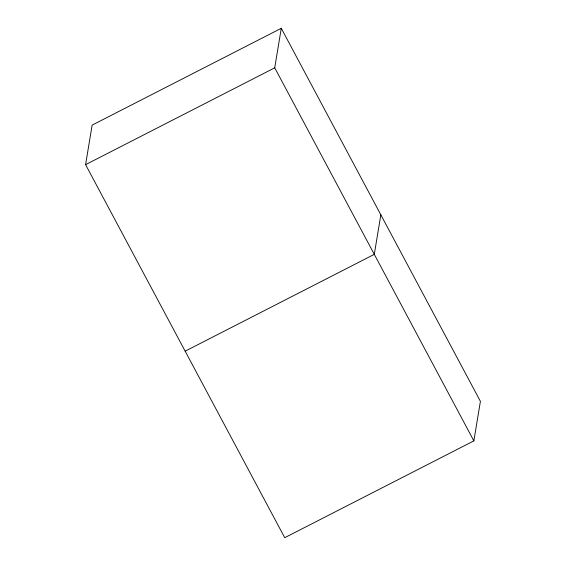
<?xml version="1.0" encoding="UTF-8"?>
<svg xmlns="http://www.w3.org/2000/svg" width="566" height="566" viewBox="0 0 566 566"><rect width="100%" height="100%" fill="white"/><g stroke="black" fill="none" stroke-linecap="round" stroke-linejoin="round"><path stroke-width="0.85" d="M85.593 164.656L92.138 125.121L281.274 28.3L480.407 401.344L473.862 440.879L284.726 537.7L85.593 164.656L274.729 67.835L281.274 28.3M380.84 214.825L374.296 254.353L185.16 351.175M274.729 67.835L473.862 440.879"/></g></svg>
